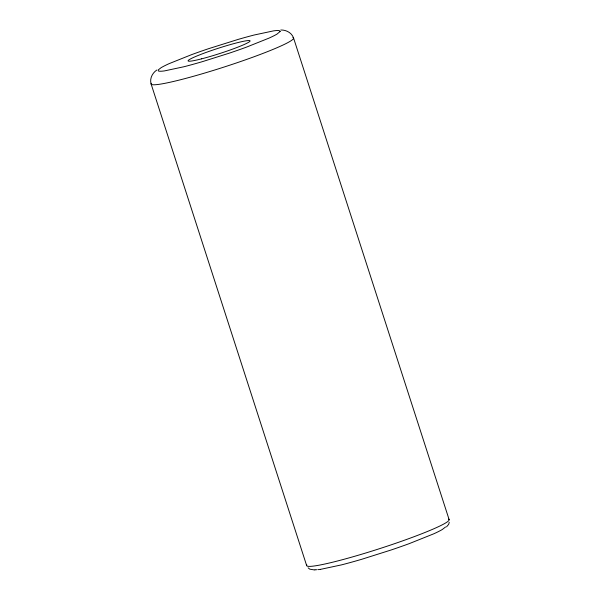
<?xml version="1.0" encoding="UTF-8"?>
<svg xmlns="http://www.w3.org/2000/svg" width="600" height="600" viewBox="0 0 600 600"><rect width="100%" height="100%" fill="white"/><g stroke="black" fill="none" stroke-linecap="round" stroke-linejoin="round"><path stroke-width="0.9" d="M449.25 522.285L448.68 524.355L446.498 526.898M445.567 526.972L442.373 529.455A71.438 5.978 -17.9 0 1 433.65 533.857L409.357 543.585A71.438 5.978 -17.9 0 1 390.908 550.058L361.98 559.207A70.785 5.925 -17.9 0 1 341.498 564.877L320.483 569.37M156.817 70.028C152.325 73.005 149.468 78.698 151.132 84.045L306.683 565.65M280.793 30C286.14 29.835 291.75 32.73 293.558 37.987L449.115 519.592M314.865 570L309.825 569.19L308.145 567.84M292.957 37.508A74.843 6.262 -17.9 0 1 224.535 66.892A74.843 6.262 -17.9 0 1 151.282 83.317M448.507 519.112A74.843 6.262 -17.9 0 1 380.085 548.498A74.843 6.262 -17.9 0 1 306.84 564.915M320.483 569.37A70.785 5.925 -17.9 0 1 317.858 569.662M316.755 569.73A70.785 5.925 -17.9 0 1 315.015 569.715M280.163 31.432L277.072 34.05A65.948 5.52 -17.9 0 1 269.017 38.115L246.6 47.085A65.94 5.52 -17.9 0 1 229.567 53.07L202.86 61.508A65.34 5.468 -17.9 0 1 183.96 66.742L164.558 70.89A65.34 5.468 -17.9 0 1 158.46 70.995L158.13 70.005L161.078 67.703A65.94 5.52 -17.9 0 1 169.125 63.645L191.542 54.668A65.948 5.52 -17.9 0 1 208.575 48.69L238.14 39.412A65.91 5.512 -17.9 0 1 254.183 35.01L273.57 30.87A65.91 5.512 -17.9 0 1 279.218 30.63L280.163 31.432M201.66 58.83A32.588 2.73 -17.9 0 0 250.005 41.168A32.588 2.73 -17.9 0 0 205.545 52.635A32.588 2.73 -17.9 0 0 201.66 58.83"/></g></svg>
